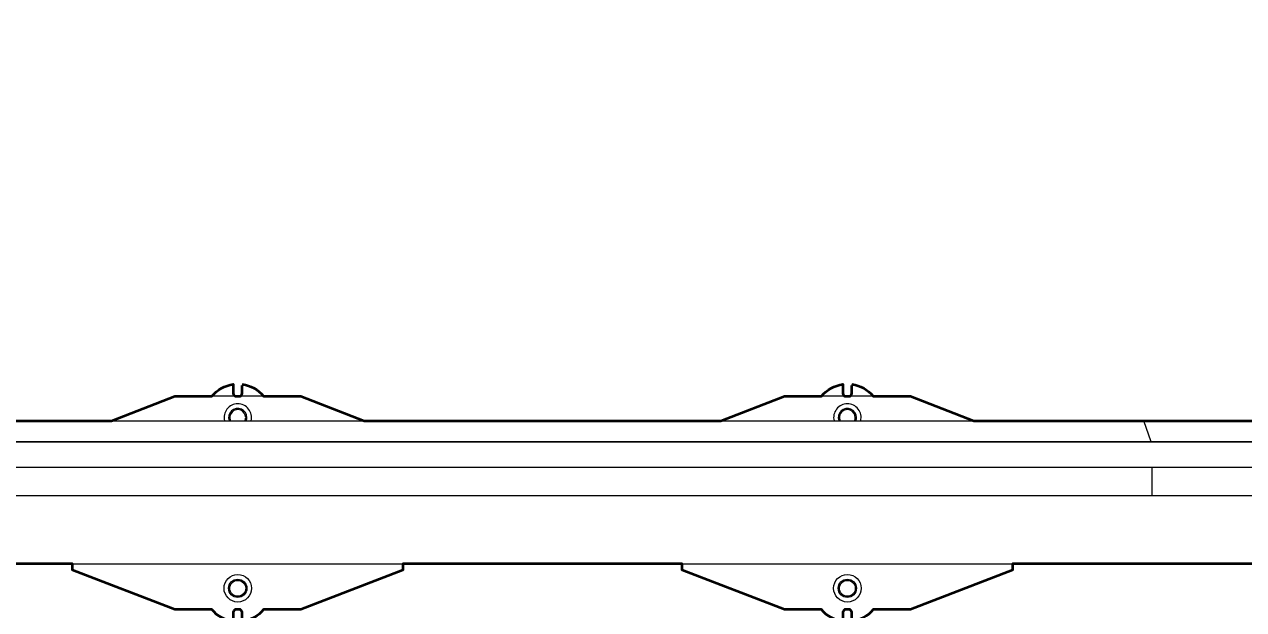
# Model space of a CAD drawing. Extents: x 28911 to 70911, y -59 to 29641.
# Drawn here: x 47923 to 49923, y 23090 to 24050 of the extents above; entities that cross this region are included whole.
import ezdxf

# ---------------------------------------------------------------- set-up
doc = ezdxf.new("R2010")
doc.units = 0
doc.header["$LTSCALE"] = 300
doc.header["$MEASUREMENT"] = 0
doc.linetypes.add('CONTINUA', pattern=[0])
doc.layers.add('22 CONTINUA 0.18', color=3, linetype='Continuous', lineweight=18)
doc.layers.add('23 CONTINUA 0.35', color=4, linetype='Continuous', lineweight=35)
doc.styles.get("Standard").update_dxf_attribs({"font": 'STANDARD'})
doc.dimstyles.new('sc1a100', dxfattribs={"dimscale": 100, "dimtxt": 3, "dimasz": 3, "dimexe": 0, "dimexo": 0, "dimgap": 1, "dimtad": 1, "dimzin": 12, "dimdsep": 46, "dimtxsty": 'Standard', "dimblk": 'CLOSEDBLANK', "dimcen": 1, "dimclrd": 253, "dimclre": 253, "dimclrt": 2, "dimadec": 0, "dimazin": 3, "dimtfac": 1, "dimtmove": 0, "dimatfit": 1, "dimldrblk": 'CLOSEDBLANK', "dimfxl": 1, "dimtolj": 1, "dimtzin": 0, "dimarcsym": 0})

# ---------------------------------------------------------------- blocks, each defined once
blk = doc.blocks.new('A$C6208cbae')
at = {"layer": '22 CONTINUA 0.18', "color": 7, "linetype": 'CONTINUA'}
for p, q in [((3396.6, 174.9), (3229.6, 110.2)), ((3770.4, 110.2), (3603.4, 174.9)), ((4396.6, 174.9), (4229.6, 110.2)), ((4770.4, 110.2), (4603.4, 174.9)), ((6000, 100), (0, 100)), ((3229, 101), (3229, 109.3)), ((3771, 101), (3771, 109.3)), ((4229, 101), (4229, 109.3)), ((4771, 101), (4771, 109.3)), ((1000, -11.7), (3000, -11.7)), ((3000, -11.7), (3000, -58.3)), ((3000, -11.7), (6000, -11.7)), ((1000, -58.3), (3000, -58.3)), ((3000, -58.3), (6000, -58.3)), ((0, -100), (6000, -100)), ((6000, -100), (0, -100)), ((3001.5, -100), (3013.8, -134.7)), ((2986.2, -134.7), (986.2, -134.7)), ((6013.8, -134.7), (2986.2, -134.7)), ((3292.7, -134.7), (3396.6, -174.9)), ((3603.4, -174.9), (3707.3, -134.7)), ((4292.7, -134.7), (4396.6, -174.9)), ((4603.4, -174.9), (4707.3, -134.7)), ((3396.9, -175), (3405.3, -175)), ((3405.3, -175), (3454.4, -175)), ((3454.4, -175), (3455.7, -175)), ((3455.7, -175), (3544.3, -175)), ((3544.3, -175), (3545.6, -175)), ((3545.6, -175), (3594.7, -175)), ((3594.7, -175), (3603.1, -175)), ((4396.9, -175), (4405.3, -175)), ((4405.3, -175), (4454.4, -175)), ((4454.4, -175), (4455.7, -175)), ((4455.7, -175), (4544.3, -175)), ((4544.3, -175), (4545.6, -175)), ((4545.6, -175), (4594.7, -175)), ((4594.7, -175), (4603.1, -175)), ((3491.9, -194.4), (3492.5, -193.9)), ((3492.5, -192.4), (3492.5, -181)), ((3507.5, -181), (3507.5, -192.4)), ((3507.5, -193.9), (3508.1, -194.4)), ((4491.9, -194.4), (4492.5, -193.9)), ((4492.5, -192.4), (4492.5, -181)), ((4507.5, -181), (4507.5, -192.4)), ((4507.5, -193.9), (4508.1, -194.4))]:
    blk.add_line(p, q, dxfattribs=at)
for centre, radius in [((3500, 140), 22.5), ((4500, 140), 22.5), ((3500, 140), 15), ((3500, 140), 13), ((4500, 140), 15), ((4500, 140), 13)]:
    blk.add_circle(centre, radius, dxfattribs=at)
for centre, radius, start, end in [((3230, 109.3), 0.998, 113.1168, 181.4669), ((3230, 101), 0.957, 177.3247, 267.0479), ((3770, 101), 0.957, 272.9521, 2.6753), ((3770, 109.3), 0.998, 358.5331, 66.8832), ((4230, 109.3), 0.998, 113.1168, 181.4669), ((4230, 101), 0.957, 177.3247, 267.0479), ((4770, 101), 0.957, 272.9521, 2.6753), ((4770, 109.3), 0.998, 358.5331, 66.8832), ((3500, -140), 22.5, 166.3756, 270), ((3500, -140), 15, 180, 20.6913), ((3500, -140), 15, 159.3087, 180), ((3500, -140), 13, 155.94, 180), ((3500, -140), 13, 180, 24.06), ((3500, -140), 22.5, 270, 13.6244), ((4500, -140), 22.5, 166.3756, 270), ((4500, -140), 15, 180, 20.6913), ((4500, -140), 15, 159.3087, 180), ((4500, -140), 13, 155.94, 180), ((4500, -140), 13, 180, 24.06), ((4500, -140), 22.5, 270, 13.6244), ((3396.9, -174.2), 0.83, 248.7344, 269.9491), ((3500, -140), 55, 219.5212, 261.5591), ((3500, -181), 7.5, 126.8699, 180), ((3500, -181), 7.5, 0, 53.1301), ((3500, -140), 55, 278.4409, 320.4788), ((3603.1, -174.2), 0.83, 270.0509, 291.2656), ((4396.9, -174.2), 0.83, 248.7344, 269.9491), ((4500, -140), 55, 219.5212, 261.5591), ((4500, -181), 7.5, 126.8699, 180), ((4500, -181), 7.5, 0, 53.1301), ((4500, -140), 55, 278.4409, 320.4788), ((4603.1, -174.2), 0.83, 270.0509, 291.2656)]:
    blk.add_arc(centre, radius, start, end, dxfattribs=at)
for points, knots in [([(3492.5, -193.9), (3492.5, -193.9), (3492.5, -193.8), (3492.5, -193.5), (3492.5, -193), (3492.5, -192.6), (3492.5, -192.4)], [0, 0, 0, 0, 0.2505077, 0.5001592, 0.7499619, 1, 1, 1, 1]), ([(3507.5, -192.4), (3507.5, -192.6), (3507.5, -193), (3507.5, -193.5), (3507.5, -193.8), (3507.5, -193.9), (3507.5, -193.9)], [0, 0, 0, 0, 0.250602, 0.500291, 0.750045, 1, 1, 1, 1]), ([(4492.5, -193.9), (4492.5, -193.9), (4492.5, -193.8), (4492.5, -193.5), (4492.5, -193), (4492.5, -192.6), (4492.5, -192.4)], [0, 0, 0, 0, 0.2505077, 0.5001592, 0.7499619, 1, 1, 1, 1]), ([(4507.5, -192.4), (4507.5, -192.6), (4507.5, -193), (4507.5, -193.5), (4507.5, -193.8), (4507.5, -193.9), (4507.5, -193.9)], [0, 0, 0, 0, 0.250602, 0.500291, 0.750045, 1, 1, 1, 1])]:
    blk.add_open_spline(points, degree=3, knots=knots, dxfattribs=at)
at = {"layer": '23 CONTINUA 0.35', "color": 7, "linetype": 'CONTINUA'}
for points in [[(2507.5, 194.5, -0.188235), (2542.4, 175), (2544.3, 175), (2545.6, 175), (2594.7, 175), (2603.3, 175), (2771, 110), (2771, 100), (3229, 100), (3229, 110), (3396.7, 175), (3405.3, 175), (3454.4, 175), (3457.6, 175, -0.188235), (3492.5, 194.5), (3492.5, 181, 0.236068), (3495.5, 175), (3504.5, 175, 0.236068), (3507.5, 181), (3507.5, 192.4)], [(3507.5, 194.5, -0.188235), (3542.4, 175), (3544.3, 175), (3545.6, 175), (3594.7, 175), (3603.3, 175), (3771, 110), (3771, 100), (4229, 100), (4229, 110), (4396.7, 175), (4405.3, 175), (4454.4, 175), (4457.6, 175, -0.188235), (4492.5, 194.5), (4492.5, 181, 0.236068), (4495.5, 175), (4504.5, 175, 0.236068), (4507.5, 181), (4507.5, 192.4)], [(4507.5, 194.5, -0.188235), (4542.4, 175), (4544.3, 175), (4545.6, 175), (4594.7, 175), (4603.3, 175), (4771, 110), (4771, 100), (5229, 100), (5229, 110), (5396.7, 175), (5405.3, 175), (5454.4, 175), (5457.6, 175, -0.188235), (5492.5, 194.5), (5492.5, 181, 0.236068), (5495.5, 175), (5504.5, 175, 0.236068), (5507.5, 181), (5507.5, 192.4)], [(3492.5, -194.5, -0.188235), (3457.6, -175), (3455.7, -175), (3454.4, -175), (3405.3, -175), (3396.7, -175), (3292.7, -134.7), (2986.2, -134.7), (2707.3, -134.7), (2603.3, -175), (2594.7, -175), (2545.6, -175), (2542.4, -175, -0.188235), (2507.5, -194.5), (2507.5, -181, 0.236068), (2504.5, -175), (2495.5, -175, 0.236068), (2492.5, -181), (2492.5, -192.4)], [(4492.5, -194.5, -0.188235), (4457.6, -175), (4455.7, -175), (4454.4, -175), (4405.3, -175), (4396.7, -175), (4292.7, -134.7), (3707.3, -134.7), (3603.3, -175), (3594.7, -175), (3545.6, -175), (3542.4, -175, -0.188235), (3507.5, -194.5), (3507.5, -181, 0.236068), (3504.5, -175), (3495.5, -175, 0.236068), (3492.5, -181), (3492.5, -192.4)], [(5492.5, -194.5, -0.188235), (5457.6, -175), (5455.7, -175), (5454.4, -175), (5405.3, -175), (5396.7, -175), (5292.7, -134.7), (4707.3, -134.7), (4603.3, -175), (4594.7, -175), (4545.6, -175), (4542.4, -175, -0.188235), (4507.5, -194.5), (4507.5, -181, 0.236068), (4504.5, -175), (4495.5, -175, 0.236068), (4492.5, -181), (4492.5, -192.4)]]:
    blk.add_lwpolyline(points, format="xyb", dxfattribs=at)
blk = doc.blocks.new('_ClosedBlank')
at = {"color": 0, "linetype": 'ByBlock', "lineweight": -2}
for p, q in [((-1, 0.1667), (0, 0)), ((-1, 0.1667), (-1, -0.1667)), ((0, 0), (-1, -0.1667))]:
    blk.add_line(p, q, dxfattribs=at)
blk = doc.blocks.new('*D77')
at = {"layer": '23 CONTINUA 0.35', "color": 253, "lineweight": -2, "transparency": 16777216}
for p, q in [((37772.7, 23323.3), (37772.7, 26958.2)), ((38072.7, 26958.2), (58472.7, 26958.2)), ((58772.7, 23323.3), (58772.7, 26958.2))]:
    blk.add_line(p, q, dxfattribs=at)
at = {"layer": 'DEFPOINTS', "color": 0, "transparency": 16777216}
for p in [(58772.7, 26958.2), (37772.7, 23323.3), (58772.7, 23323.3)]:
    blk.add_point(p, dxfattribs=at)
at = {"layer": '23 CONTINUA 0.35', "color": 253, "lineweight": -2, "transparency": 16777216, "xscale": 300, "yscale": 300, "zscale": 300, "rotation": 180}
blk.add_blockref('_ClosedBlank', (37772.7, 26958.2), dxfattribs=at)
at = {"layer": '23 CONTINUA 0.35', "color": 253, "lineweight": -2, "transparency": 16777216, "xscale": 300, "yscale": 300, "zscale": 300}
blk.add_blockref('_ClosedBlank', (58772.7, 26958.2), dxfattribs=at)
at = {"layer": '23 CONTINUA 0.35', "color": 2, "transparency": 16777216, "insert": (48272.7, 27208.2), "char_height": 300, "attachment_point": 5}
blk.add_mtext('\\A1;21000', dxfattribs=at)

msp = doc.modelspace()

# ---------------------------------------------------------------- block references
at = {"layer": '23 CONTINUA 0.35', "rotation": 180}
msp.add_blockref('A$C6208cbae', (52772.732, 23264.989), dxfattribs=at)

# ---------------------------------------------------------------- dimensions: what is measured, and where the dimension line sits
at = {"layer": '23 CONTINUA 0.35'}
dim = msp.add_linear_dim(base=(58772.732, 26958.2), p1=(37772.732, 23323.289), p2=(58772.732, 23323.289), dimstyle='sc1a100', dxfattribs=at)
dim.commit()
dim.dimension.update_dxf_attribs({"geometry": '*D77', "text_midpoint": (48272.732, 26958.2), "dimtype": 160})

doc.saveas('drawing.dxf')
